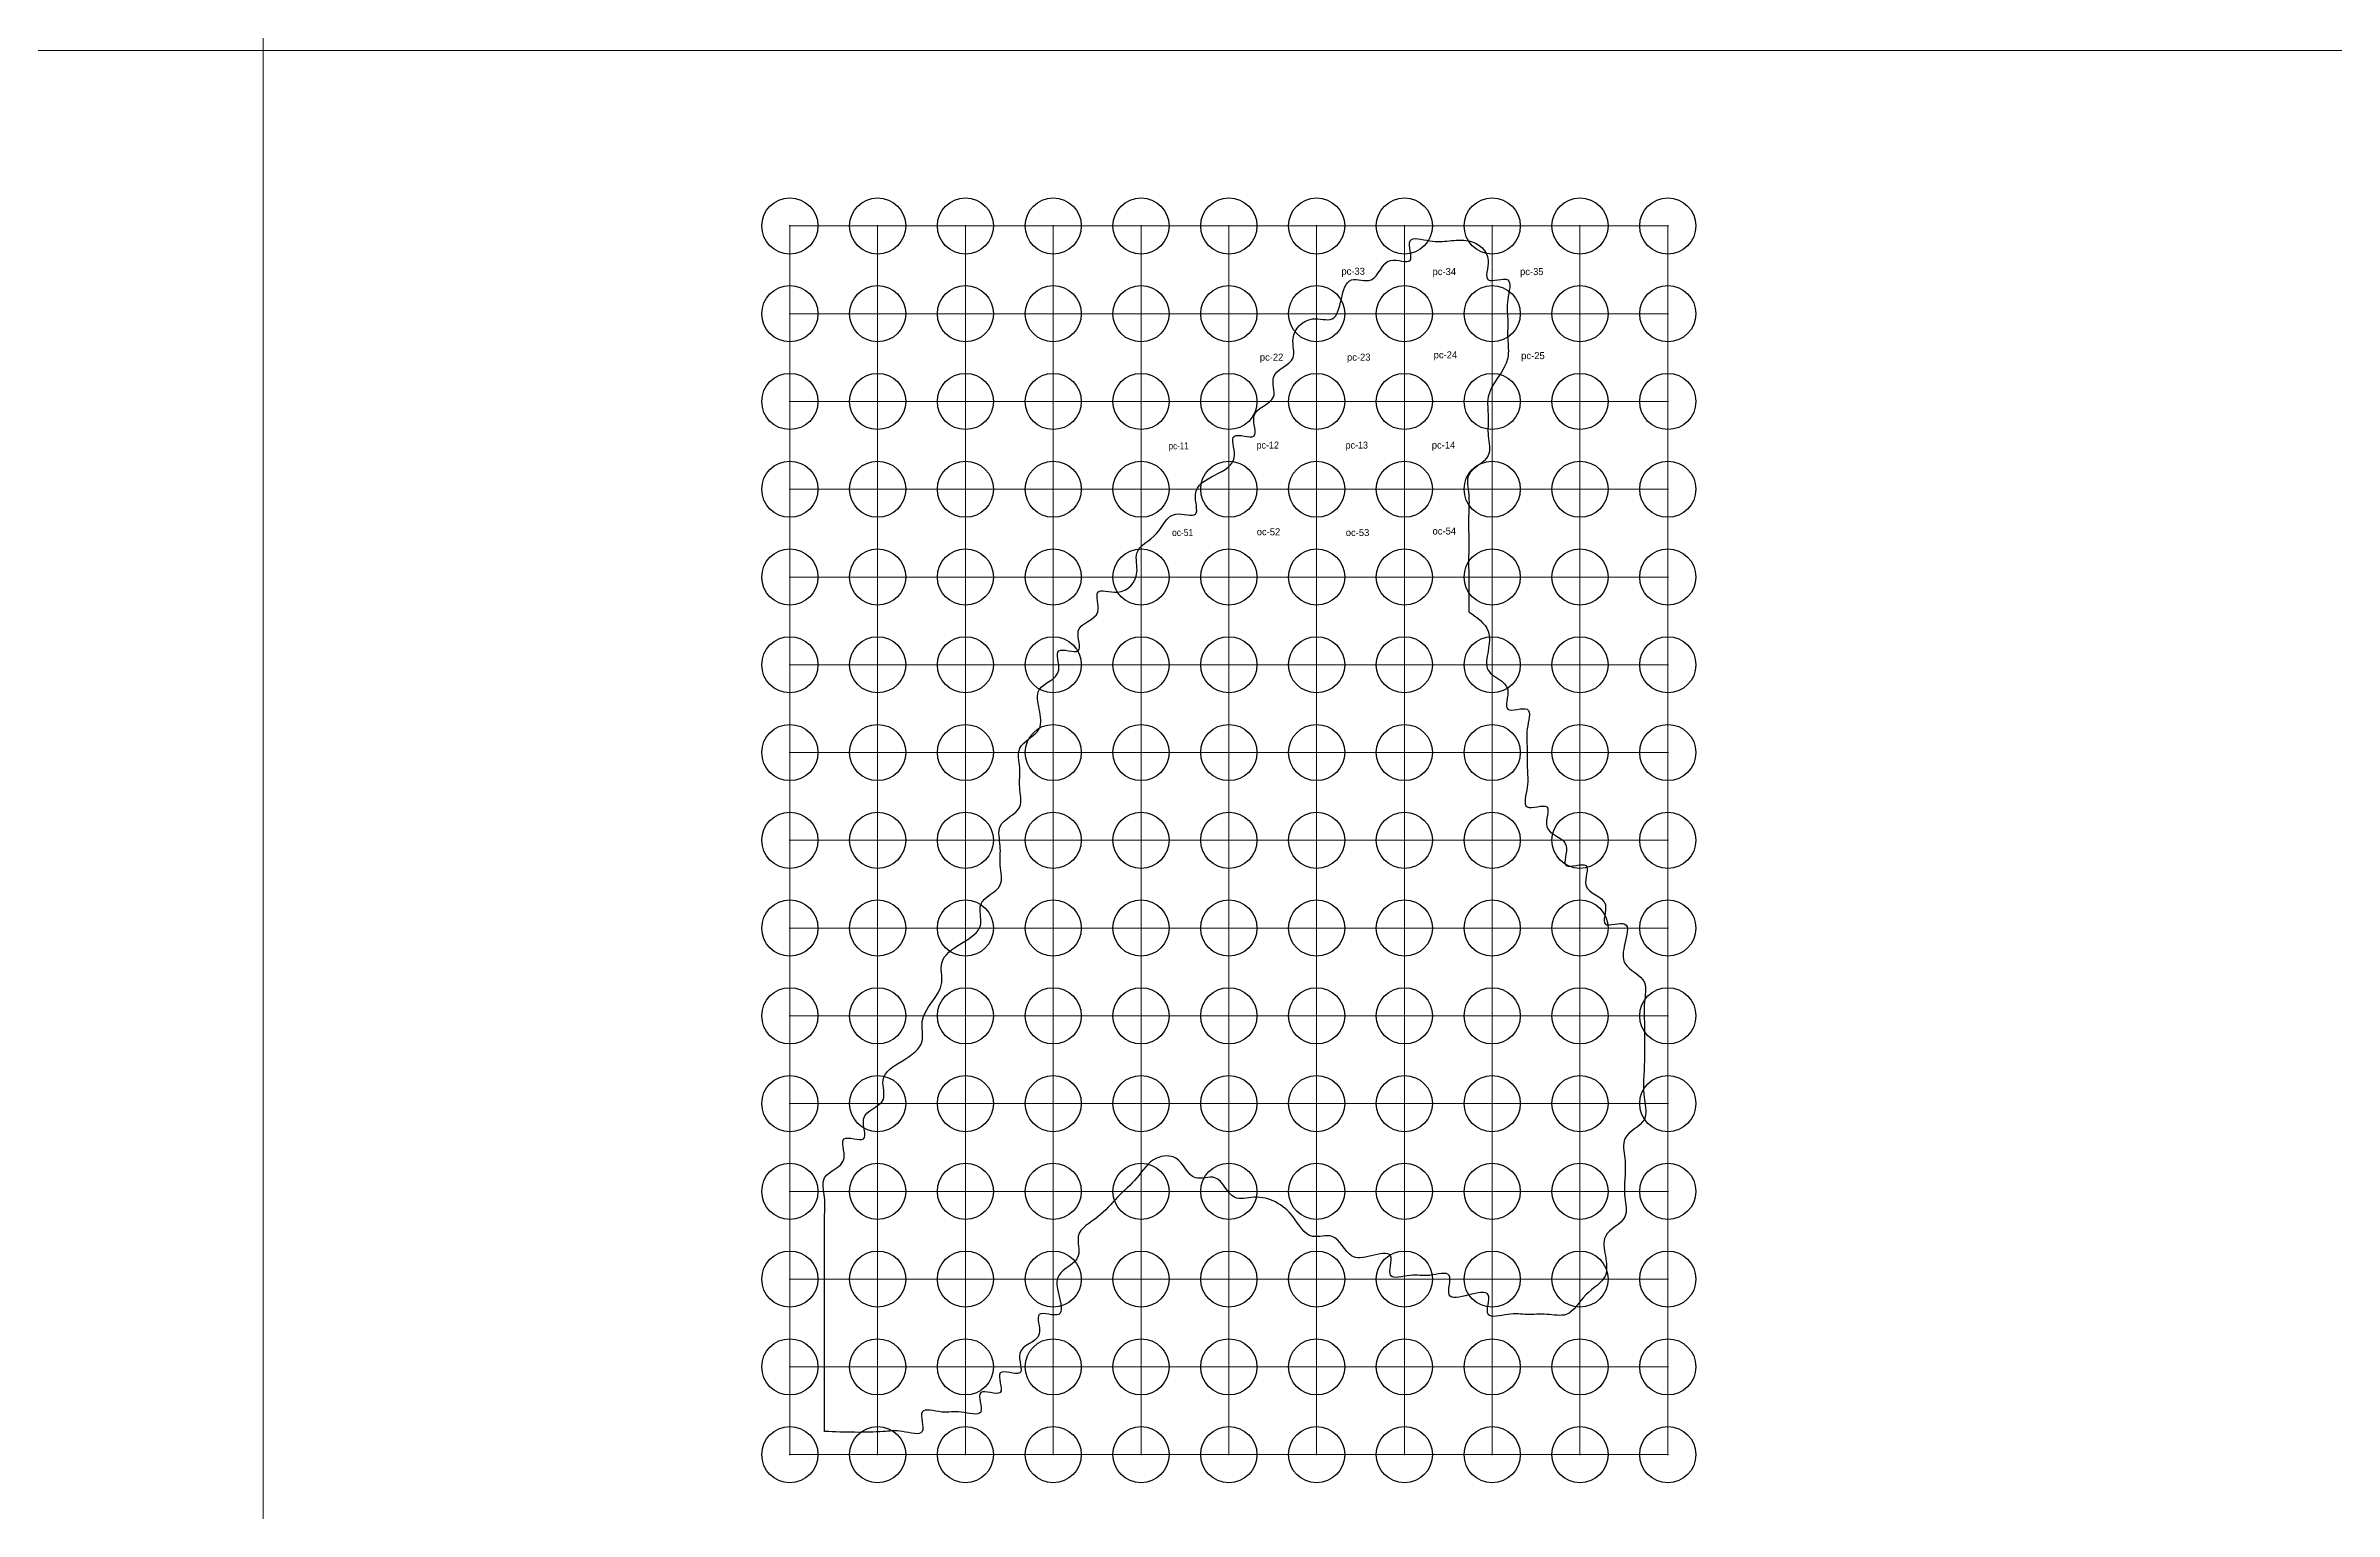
# Model space of a CAD drawing. Header units: metres. Extents: x -400 to 2000400, y -400 to 948520.
# Drawn here: x 1496906 to 1529489, y 579194 to 600067 of the extents above; entities that cross this region are included whole.
import ezdxf
from ezdxf.enums import TextEntityAlignment as Align

# ---------------------------------------------------------------- set-up
doc = ezdxf.new("R2010")
doc.units = ezdxf.units.M
doc.header["$LTSCALE"] = 1600
doc.header["$PDMODE"] = 32
doc.header["$PDSIZE"] = 800
for name, color, linetype, lineweight in [('1', 7, 'Continuous', 25), ('2', 7, 'Continuous', 25), ('3', 7, 'Continuous', 13)]:
    doc.layers.add(name, color=color, linetype=linetype, lineweight=lineweight)

msp = doc.modelspace()

# ---------------------------------------------------------------- linework, layer by layer
at = {"layer": '1'}
for points in [[(1507994, 580329), (1507994, 580607), (1507994, 580885), (1507994, 581163), (1507994, 581441), (1507994, 581997), (1507994, 582275), (1507994, 582553), (1507994, 582831), (1507994, 583109), (1507994, 583387), (1507994, 583665), (1507994, 583943), (1508272, 584221), (1508272, 584499), (1508550, 584499), (1508550, 584777), (1508828, 585055), (1508828, 585333), (1509106, 585611), (1509384, 585889), (1509384, 586167), (1509662, 586723), (1509662, 587001), (1509940, 587279), (1510218, 587557), (1510218, 587835), (1510495, 588114), (1510495, 588392), (1510495, 588670), (1510495, 588948), (1510773, 589226), (1510773, 589504), (1510773, 589782), (1510773, 590060), (1511051, 590338), (1511051, 590616), (1511051, 590894), (1511329, 591172), (1511329, 591450), (1511607, 591450), (1511607, 591728), (1511885, 592006), (1511885, 592284), (1512163, 592284), (1512441, 592562), (1512441, 592840), (1512719, 593118), (1512997, 593396), (1513275, 593396), (1513275, 593674), (1513553, 593952), (1513830, 594230), (1513830, 594508), (1514108, 594508), (1514108, 594786), (1514386, 595064), (1514386, 595342), (1514664, 595620), (1514664, 595898), (1514942, 596176), (1515220, 596176), (1515498, 596732), (1515776, 596732), (1516054, 597010), (1516332, 597010), (1516332, 597288), (1516610, 597288), (1516888, 597288), (1517165, 597288), (1517443, 597010), (1517443, 596732), (1517721, 596732), (1517721, 596454), (1517721, 596176), (1517721, 595898), (1517721, 595620), (1517443, 595064), (1517443, 594786), (1517443, 594508), (1517443, 594230), (1517165, 593952), (1517165, 593674), (1517165, 593396), (1517165, 593118), (1517165, 592840), (1517165, 592562), (1517165, 592284), (1517165, 592006)], [(1517165, 592006), (1517443, 591728), (1517443, 591450), (1517443, 591172), (1517721, 590894), (1517721, 590616), (1517999, 590616), (1517999, 590338), (1517999, 590060), (1517999, 589782), (1517999, 589504), (1517999, 589226), (1518277, 589226), (1518277, 588948), (1518555, 588670), (1518555, 588392), (1518833, 588392), (1518833, 588114), (1519111, 587835), (1519111, 587557), (1519389, 587557), (1519389, 587279), (1519389, 587001), (1519667, 586723), (1519667, 586445), (1519667, 586167), (1519667, 585889), (1519667, 585611), (1519667, 585055), (1519667, 584777), (1519389, 584499), (1519389, 584221), (1519389, 583943), (1519389, 583665), (1519389, 583387), (1519111, 583109), (1519111, 582831), (1519111, 582553), (1518833, 582275), (1518555, 581997), (1518277, 581997), (1517999, 581997), (1517721, 581997), (1517443, 581997), (1517443, 582275), (1517165, 582275), (1516888, 582275), (1516888, 582553), (1516610, 582553), (1516332, 582553), (1516054, 582553), (1516054, 582831), (1515776, 582831), (1515498, 582831), (1515220, 583109), (1514942, 583109), (1514664, 583387), (1514108, 583665), (1513830, 583665), (1513553, 583943), (1513275, 583943), (1512997, 584221), (1512719, 584221), (1512441, 583943), (1512163, 583665), (1511885, 583387), (1511607, 583109), (1511607, 582831), (1511329, 582553), (1511329, 582275), (1511329, 581997), (1511051, 581997), (1511051, 581719), (1510773, 581441), (1510773, 581163), (1510495, 581163), (1510495, 580885), (1510218, 580885), (1510218, 580607), (1509940, 580607), (1509662, 580607), (1509384, 580607), (1509384, 580329), (1509106, 580329), (1508828, 580329), (1507994, 580329)]]:
    msp.add_spline(points, degree=3, dxfattribs=at)
at = {"layer": '2', "lineweight": 13}
for points in [[(1507500, 597500), (1508750, 597500), (1510000, 597500), (1511250, 597500), (1512500, 597500), (1513750, 597500), (1515000, 597500), (1516250, 597500), (1517500, 597500), (1518750, 597500), (1520000, 597500)], [(1507500, 597500), (1507500, 596250), (1507500, 595000), (1507500, 593750), (1507500, 592500), (1507500, 591250), (1507500, 590000), (1507500, 588750), (1507500, 587500), (1507500, 586250), (1508750, 586250), (1510000, 586250), (1511250, 586250), (1512500, 586250), (1513750, 586250), (1515000, 586250), (1516250, 586250), (1517500, 586250), (1518750, 586250), (1520000, 586250), (1520000, 587500), (1520000, 588750), (1520000, 590000), (1520000, 591250), (1520000, 592500), (1520000, 593750), (1520000, 595000), (1520000, 596250), (1520000, 597500)], [(1508750, 597500), (1508750, 596250), (1508750, 595000), (1508750, 593750), (1508750, 592500), (1508750, 591250), (1508750, 590000), (1508750, 588750), (1508750, 587500), (1508750, 586250), (1508750, 585000), (1508750, 583750), (1508750, 582500), (1508750, 581250), (1508750, 580000)], [(1510000, 580000), (1510000, 581250), (1510000, 582500), (1510000, 583750), (1510000, 585000), (1510000, 586250), (1510000, 587500), (1510000, 588750), (1510000, 590000), (1510000, 591250), (1510000, 592500), (1510000, 593750), (1510000, 595000), (1510000, 596250), (1510000, 597500)], [(1511250, 597500), (1511250, 596250), (1511250, 595000), (1511250, 593750), (1511250, 592500), (1511250, 591250), (1511250, 590000), (1511250, 588750), (1511250, 587500), (1511250, 586250), (1511250, 585000), (1511250, 583750), (1511250, 582500), (1511250, 581250), (1511250, 580000)], [(1512500, 580000), (1512500, 581250), (1512500, 582500), (1512500, 583750), (1512500, 585000), (1512500, 586250), (1512500, 587500), (1512500, 588750), (1512500, 590000), (1512500, 591250), (1512500, 592500), (1512500, 593750), (1512500, 595000), (1512500, 596250), (1512500, 597500)], [(1513750, 580000), (1513750, 581250), (1513750, 582500), (1513750, 583750), (1513750, 585000), (1513750, 586250), (1513750, 587500), (1513750, 588750), (1513750, 590000), (1513750, 591250), (1513750, 592500), (1513750, 593750), (1513750, 595000), (1513750, 596250), (1513750, 597500)], [(1515000, 597500), (1515000, 596250), (1515000, 595000), (1515000, 593750), (1515000, 592500), (1515000, 591250), (1515000, 590000), (1515000, 588750), (1515000, 587500), (1515000, 586250), (1515000, 585000), (1515000, 583750), (1515000, 582500), (1515000, 581250), (1515000, 580000)], [(1516250, 580000), (1516250, 581250), (1516250, 582500), (1516250, 583750), (1516250, 585000), (1516250, 586250), (1516250, 587500), (1516250, 588750), (1516250, 590000), (1516250, 591250), (1516250, 592500), (1516250, 593750), (1516250, 595000), (1516250, 596250), (1516250, 597500)], [(1517500, 597500), (1517500, 596250), (1517500, 595000), (1517500, 593750), (1517500, 592500), (1517500, 591250), (1517500, 590000), (1517500, 588750), (1517500, 587500), (1517500, 586250), (1517500, 585000), (1517500, 583750), (1517500, 582500), (1517500, 581250), (1517500, 580000)], [(1518750, 580000), (1518750, 581250), (1518750, 582500), (1518750, 583750), (1518750, 585000), (1518750, 586250), (1518750, 587500), (1518750, 588750), (1518750, 590000), (1518750, 591250), (1518750, 592500), (1518750, 593750), (1518750, 595000), (1518750, 596250), (1518750, 597500)], [(1507500, 596250), (1508750, 596250), (1510000, 596250), (1511250, 596250), (1512500, 596250), (1513750, 596250), (1515000, 596250), (1516250, 596250), (1517500, 596250), (1518750, 596250), (1520000, 596250)], [(1507500, 595000), (1508750, 595000), (1510000, 595000), (1511250, 595000), (1512500, 595000), (1513750, 595000), (1515000, 595000), (1516250, 595000), (1517500, 595000), (1518750, 595000), (1520000, 595000)], [(1507500, 593750), (1508750, 593750), (1510000, 593750)], [(1510000, 593750), (1511250, 593750), (1512500, 593750), (1513750, 593750), (1515000, 593750), (1516250, 593750), (1517500, 593750), (1518750, 593750), (1520000, 593750)], [(1520000, 592500), (1518750, 592500), (1517500, 592500), (1516250, 592500), (1515000, 592500), (1513750, 592500), (1512500, 592500), (1511250, 592500), (1510000, 592500), (1508750, 592500), (1507500, 592500)], [(1507500, 591250), (1508750, 591250), (1510000, 591250), (1511250, 591250), (1512500, 591250), (1513750, 591250), (1515000, 591250), (1516250, 591250), (1517500, 591250), (1518750, 591250), (1520000, 591250)], [(1520000, 590000), (1518750, 590000), (1517500, 590000), (1516250, 590000), (1515000, 590000), (1513750, 590000), (1512500, 590000), (1511250, 590000), (1510000, 590000), (1508750, 590000), (1507500, 590000)], [(1507500, 588750), (1508750, 588750), (1510000, 588750), (1511250, 588750), (1512500, 588750), (1513750, 588750), (1515000, 588750), (1516250, 588750), (1517500, 588750), (1518750, 588750), (1520000, 588750)], [(1520000, 587500), (1518750, 587500), (1517500, 587500), (1516250, 587500), (1515000, 587500), (1513750, 587500), (1512500, 587500), (1511250, 587500), (1510000, 587500), (1508750, 587500), (1507500, 587500)], [(1507500, 586250), (1507500, 585000), (1507500, 583750), (1507500, 582500), (1507500, 581250), (1507500, 580000), (1508750, 580000), (1510000, 580000), (1511250, 580000), (1512500, 580000), (1513750, 580000), (1515000, 580000), (1516250, 580000), (1517500, 580000), (1518750, 580000), (1520000, 580000)], [(1520000, 586250), (1520000, 585000), (1520000, 583750), (1520000, 582500), (1520000, 581250), (1520000, 580000)], [(1507500, 585000), (1508750, 585000), (1510000, 585000), (1511250, 585000), (1512500, 585000), (1513750, 585000), (1515000, 585000), (1516250, 585000), (1517500, 585000), (1518750, 585000), (1520000, 585000)], [(1515000, 583750), (1513750, 583750), (1512500, 583750), (1511250, 583750), (1510000, 583750), (1508750, 583750), (1507500, 583750)], [(1520000, 583750), (1518750, 583750), (1517500, 583750), (1516250, 583750), (1515000, 583750)], [(1507500, 582500), (1508750, 582500), (1510000, 582500), (1511250, 582500), (1512500, 582500), (1513750, 582500), (1515000, 582500), (1516250, 582500), (1517500, 582500), (1518750, 582500), (1520000, 582500)], [(1520000, 581250), (1518750, 581250), (1517500, 581250), (1516250, 581250), (1515000, 581250), (1513750, 581250), (1512500, 581250), (1511250, 581250), (1510000, 581250), (1508750, 581250), (1507500, 581250)]]:
    msp.add_lwpolyline(points, dxfattribs=at)
at = {"layer": '2'}
for p in [(1507500, 597500), (1508750, 597500), (1510000, 597500), (1511250, 597500), (1512500, 597500), (1513750, 597500), (1515000, 597500), (1516250, 597500), (1517500, 597500), (1518750, 597500), (1520000, 597500), (1507500, 596250), (1508750, 596250), (1510000, 596250), (1511250, 596250), (1512500, 596250), (1513750, 596250), (1515000, 596250), (1516250, 596250), (1517500, 596250), (1518750, 596250), (1520000, 596250), (1507500, 595000), (1508750, 595000), (1510000, 595000), (1511250, 595000), (1512500, 595000), (1513750, 595000), (1515000, 595000), (1516250, 595000), (1517500, 595000), (1518750, 595000), (1520000, 595000), (1507500, 593750), (1508750, 593750), (1510000, 593750), (1511250, 593750), (1512500, 593750), (1513750, 593750), (1515000, 593750), (1516250, 593750), (1517500, 593750), (1518750, 593750), (1520000, 593750), (1507500, 592500), (1508750, 592500), (1510000, 592500), (1511250, 592500), (1512500, 592500), (1513750, 592500), (1515000, 592500), (1516250, 592500), (1517500, 592500), (1518750, 592500), (1520000, 592500), (1507500, 591250), (1508750, 591250), (1510000, 591250), (1511250, 591250), (1512500, 591250), (1513750, 591250), (1515000, 591250), (1516250, 591250), (1517500, 591250), (1518750, 591250), (1520000, 591250), (1507500, 590000), (1508750, 590000), (1510000, 590000), (1511250, 590000), (1512500, 590000), (1513750, 590000), (1515000, 590000), (1516250, 590000), (1517500, 590000), (1518750, 590000), (1520000, 590000), (1507500, 588750), (1508750, 588750), (1510000, 588750), (1511250, 588750), (1512500, 588750), (1513750, 588750), (1515000, 588750), (1516250, 588750), (1517500, 588750), (1518750, 588750), (1520000, 588750), (1507500, 587500), (1508750, 587500), (1510000, 587500), (1511250, 587500), (1512500, 587500), (1513750, 587500), (1515000, 587500), (1516250, 587500), (1517500, 587500), (1518750, 587500), (1520000, 587500), (1507500, 586250), (1508750, 586250), (1510000, 586250), (1511250, 586250), (1512500, 586250), (1513750, 586250), (1515000, 586250), (1516250, 586250), (1517500, 586250), (1518750, 586250), (1520000, 586250), (1507500, 585000), (1508750, 585000), (1510000, 585000), (1511250, 585000), (1512500, 585000), (1513750, 585000), (1515000, 585000), (1516250, 585000), (1517500, 585000), (1518750, 585000), (1520000, 585000), (1507500, 583750), (1508750, 583750), (1510000, 583750), (1511250, 583750), (1512500, 583750), (1513750, 583750), (1515000, 583750), (1516250, 583750), (1517500, 583750), (1518750, 583750), (1520000, 583750), (1507500, 582500), (1508750, 582500), (1510000, 582500), (1511250, 582500), (1512500, 582500), (1513750, 582500), (1515000, 582500), (1516250, 582500), (1517500, 582500), (1518750, 582500), (1520000, 582500), (1507500, 581250), (1508750, 581250), (1510000, 581250), (1511250, 581250), (1512500, 581250), (1513750, 581250), (1515000, 581250), (1516250, 581250), (1517500, 581250), (1518750, 581250), (1520000, 581250), (1507500, 580000), (1508750, 580000), (1510000, 580000), (1511250, 580000), (1512500, 580000), (1513750, 580000), (1515000, 580000), (1516250, 580000), (1517500, 580000), (1518750, 580000), (1520000, 580000)]:
    msp.add_point(p, dxfattribs=at)
at = {"layer": '3'}
for p, q in [((1500000, 900000), (1500000, 0)), ((900000, 600000), (2000000, 600000))]:
    msp.add_line(p, q, dxfattribs=at)

# ---------------------------------------------------------------- texts
at = {"layer": '2'}
for s, p in [('pc-33', (1515520, 596805)), ('pc-34', (1516818, 596800)), ('pc-35', (1518064, 596800)), ('pc-22', (1514359, 595581)), ('pc-23', (1515600, 595581)), ('pc-24', (1516834, 595614)), ('pc-25', (1518080, 595603)), ('pc-14', (1516807, 594329)), ('oc-52', (1514315, 593094)), ('oc-53', (1515583, 593083)), ('oc-54', (1516818, 593105))]:
    msp.add_text(s, height=100, dxfattribs=at).set_placement(p, align=Align.CENTER)
for s, width, p in [('pc-11', 0.85, (1513036, 594318)), ('pc-12', 0.95, (1514304, 594329)), ('pc-13', 0.95, (1515572, 594329)), ('oc-51', 0.9, (1513092, 593083))]:
    msp.add_text(s, height=100, dxfattribs=dict(at, width=width)).set_placement(p, align=Align.CENTER)

doc.saveas('drawing.dxf')
